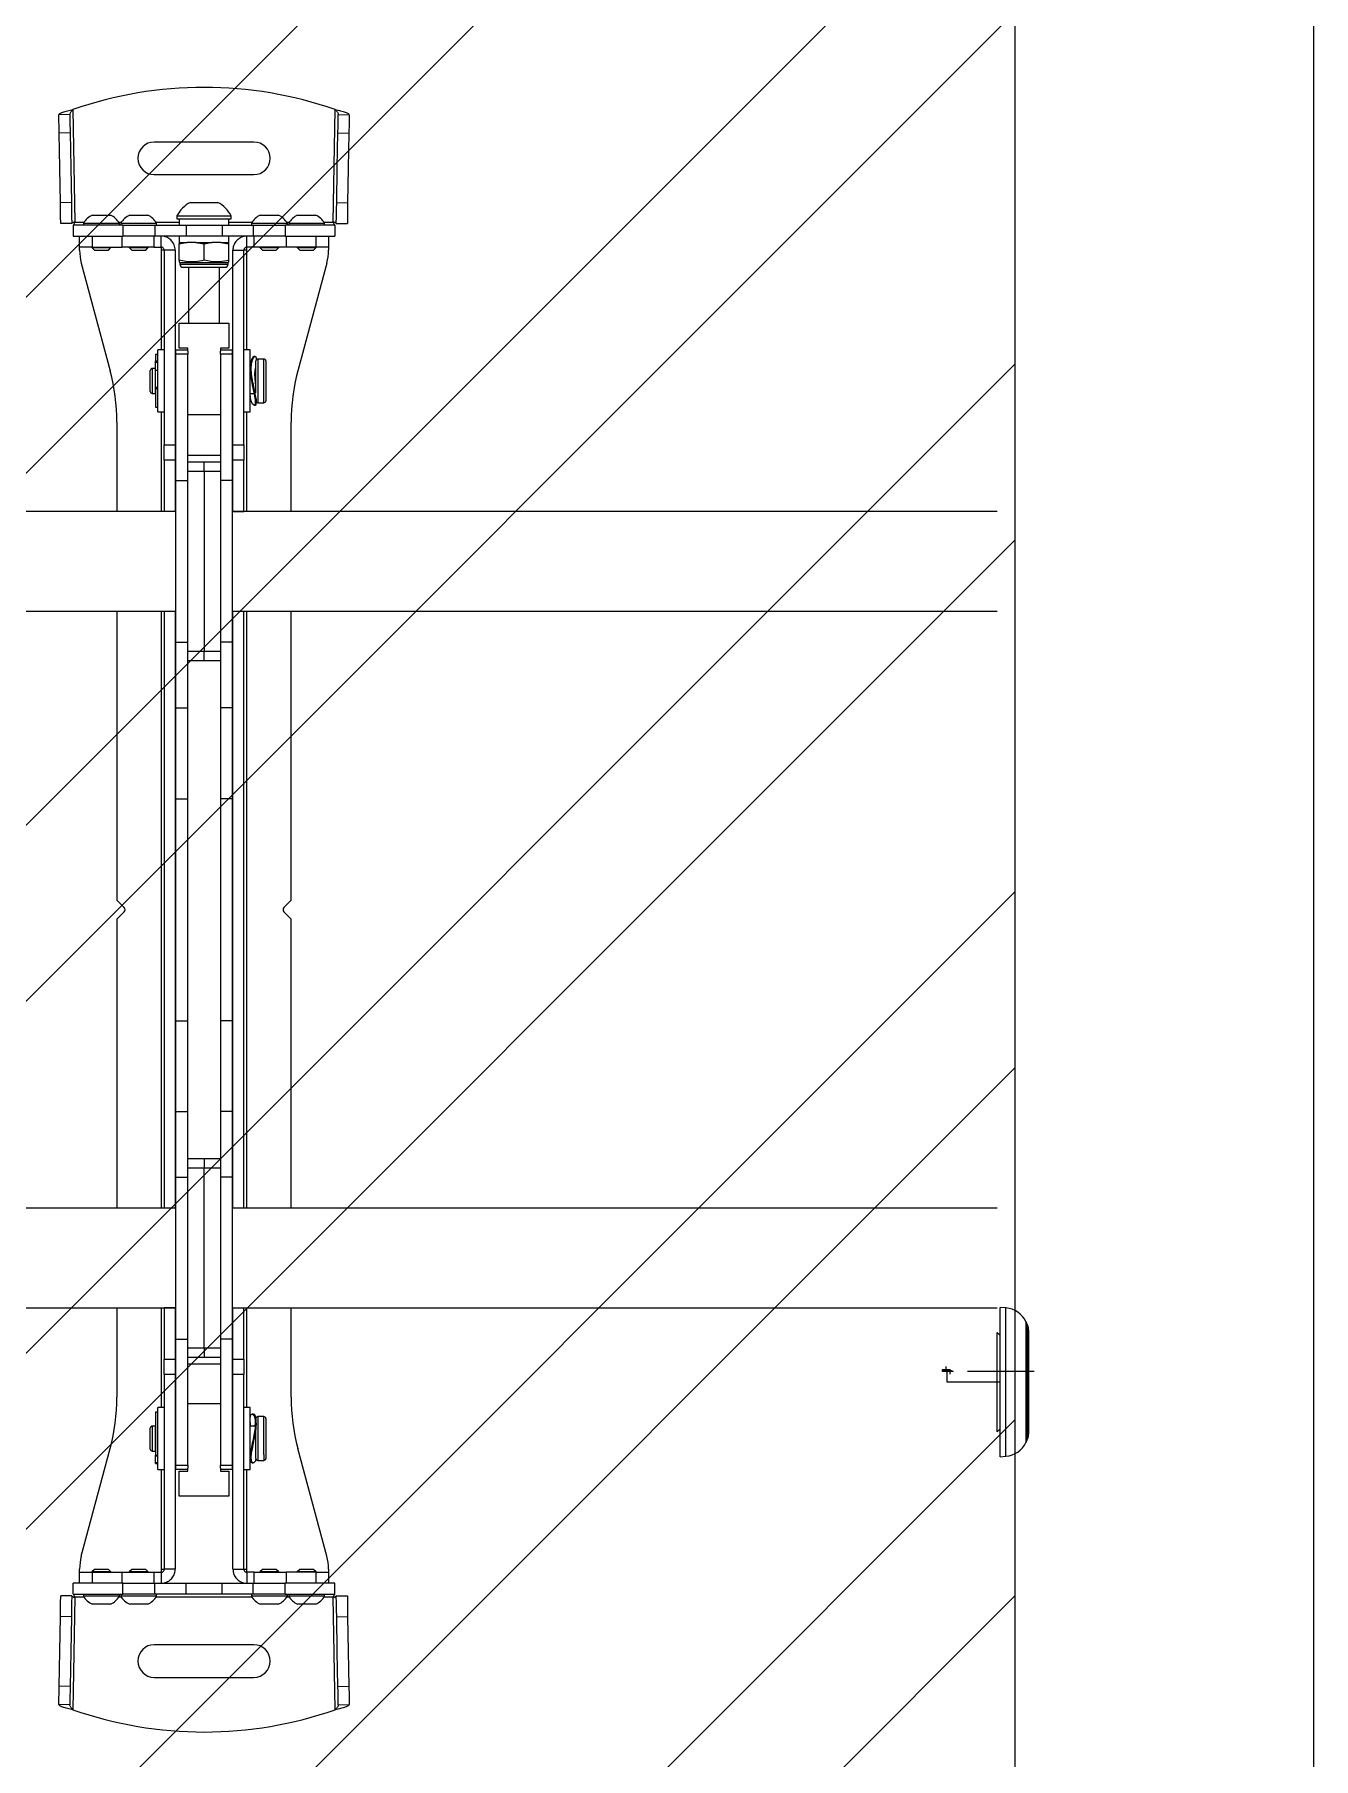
# Model space of a CAD drawing. Header units: inches. Extents: x -284 to 763, y -243 to 242.
# Drawn here: x 719.65 to 732.5, y -183.13 to -165.81 of the extents above; entities that cross this region are included whole.
import ezdxf

# ---------------------------------------------------------------- set-up
doc = ezdxf.new("R2010")
doc.units = ezdxf.units.IN
doc.header["$MEASUREMENT"] = 0
doc.linetypes.add('CENTERX2', pattern=[4, 2.5, -0.5, 0.5, -0.5])
doc.layers.add('NEW AV EQUIP', color=160, linetype='Continuous')
doc.layers.add('TEXT', color=4, linetype='Continuous')

msp = doc.modelspace()

# ---------------------------------------------------------------- hatches: boundary and pattern name
at = {"layer": 'TEXT'}
h = msp.add_hatch(dxfattribs=at)
h.set_pattern_fill('ANSI32', color=256, scale=10)
h.set_pattern_definition([(45, (2e-13, 8.2462), (-2.65165, 2.65165), []), (45, (1.7678, 8.2462), (-2.65165, 2.65165), [])])
h.paths.add_polyline_path([(681.5, -161.816), (681.5, -185.816), (729.5, -185.816), (729.5, -161.816)])

# ---------------------------------------------------------------- linework, layer by layer
at = {"layer": 'NEW AV EQUIP', "linetype": 'Continuous', "lineweight": 15}
for p, q in [((720.032, -166.566), (720.052, -167.695)), ((722.648, -167.695), (722.668, -166.566)), ((720.001, -166.616), (719.891, -166.618)), ((722.699, -166.616), (722.809, -166.618)), ((720.005, -166.799), (719.894, -166.801)), ((721.85, -166.891), (720.85, -166.891)), ((722.695, -166.799), (722.806, -166.801)), ((720.85, -167.219), (721.85, -167.219)), ((720.017, -167.499), (719.907, -167.501)), ((720.228, -167.625), (720.319, -167.625)), ((720.319, -167.625), (720.409, -167.625)), ((720.603, -167.625), (720.694, -167.625)), ((720.694, -167.625), (720.784, -167.625)), ((721.077, -167.633), (721.077, -167.664)), ((721.077, -167.633), (721.35, -167.633)), ((721.213, -167.498), (721.35, -167.498)), ((721.35, -167.498), (721.487, -167.498)), ((721.35, -167.633), (721.623, -167.633)), ((721.623, -167.664), (721.623, -167.633)), ((721.916, -167.625), (722.006, -167.625)), ((722.006, -167.625), (722.097, -167.625)), ((722.291, -167.625), (722.381, -167.625)), ((722.381, -167.625), (722.472, -167.625)), ((722.683, -167.499), (722.793, -167.501)), ((720.021, -167.709), (719.91, -167.711)), ((720.036, -167.726), (720.036, -167.837)), ((720.534, -167.726), (720.036, -167.726)), ((720.052, -167.695), (720.146, -167.695)), ((720.138, -167.706), (720.138, -167.726)), ((720.138, -167.706), (720.319, -167.706)), ((720.319, -167.706), (720.499, -167.706)), ((720.492, -167.695), (720.521, -167.695)), ((720.499, -167.726), (720.499, -167.706)), ((720.513, -167.706), (720.513, -167.726)), ((720.513, -167.706), (720.694, -167.706)), ((720.534, -167.726), (720.534, -167.837)), ((720.534, -167.726), (720.856, -167.726)), ((720.694, -167.706), (720.874, -167.706)), ((720.856, -167.726), (720.856, -167.837)), ((720.856, -167.726), (721.169, -167.726)), ((720.867, -167.695), (721.1, -167.695)), ((720.874, -167.726), (720.874, -167.706)), ((721.077, -167.664), (721.35, -167.664)), ((721.1, -167.664), (721.1, -167.726)), ((721.169, -167.726), (721.169, -167.837)), ((721.169, -167.726), (721.531, -167.726)), ((721.35, -167.664), (721.623, -167.664)), ((721.531, -167.726), (721.531, -167.837)), ((721.531, -167.726), (721.844, -167.726)), ((721.6, -167.726), (721.6, -167.664)), ((721.6, -167.695), (721.833, -167.695)), ((721.826, -167.706), (721.826, -167.726)), ((721.826, -167.706), (722.006, -167.706)), ((721.844, -167.726), (721.844, -167.837)), ((721.844, -167.726), (722.166, -167.726)), ((722.006, -167.706), (722.187, -167.706)), ((722.166, -167.726), (722.166, -167.837)), ((722.664, -167.726), (722.166, -167.726)), ((722.179, -167.695), (722.208, -167.695)), ((722.187, -167.726), (722.187, -167.706)), ((722.201, -167.706), (722.201, -167.726)), ((722.201, -167.706), (722.381, -167.706)), ((722.381, -167.706), (722.562, -167.706)), ((722.554, -167.695), (722.648, -167.695)), ((722.562, -167.726), (722.562, -167.706)), ((722.664, -167.726), (722.664, -167.837)), ((722.679, -167.709), (722.79, -167.711)), ((720.036, -167.837), (720.534, -167.837)), ((720.1, -167.947), (720.1, -167.837)), ((720.225, -167.947), (720.1, -167.947)), ((720.1, -167.978), (720.1, -167.947)), ((720.224, -167.947), (720.224, -167.952)), ((720.224, -167.952), (720.249, -167.976)), ((720.224, -167.952), (720.319, -167.952)), ((720.225, -167.837), (720.225, -167.947)), ((720.225, -167.947), (720.526, -167.947)), ((720.249, -167.976), (720.319, -167.976)), ((720.319, -167.952), (720.414, -167.952)), ((720.319, -167.976), (720.389, -167.976)), ((720.389, -167.976), (720.414, -167.952)), ((720.414, -167.952), (720.414, -167.947)), ((720.526, -167.947), (720.526, -167.837)), ((720.847, -167.947), (720.526, -167.947)), ((720.856, -167.837), (720.534, -167.837)), ((720.599, -167.947), (720.599, -167.952)), ((720.599, -167.952), (720.624, -167.976)), ((720.599, -167.952), (720.694, -167.952)), ((720.624, -167.976), (720.694, -167.976)), ((720.694, -167.952), (720.789, -167.952)), ((720.694, -167.976), (720.764, -167.976)), ((720.764, -167.976), (720.789, -167.952)), ((720.789, -167.952), (720.789, -167.947)), ((720.847, -167.837), (720.847, -167.947)), ((720.847, -167.947), (720.919, -167.947)), ((721.169, -167.837), (720.856, -167.837)), ((720.919, -167.947), (720.919, -167.837)), ((720.919, -167.947), (720.919, -167.978)), ((720.95, -167.978), (720.919, -167.978)), ((720.919, -167.978), (720.919, -168.978)), ((721.06, -167.978), (720.95, -167.978)), ((720.95, -167.978), (720.95, -169.934)), ((721.06, -167.978), (721.06, -169.934)), ((721.1, -167.837), (721.1, -167.899)), ((721.1, -167.899), (721.1, -167.915)), ((721.1, -167.899), (721.181, -167.899)), ((721.1, -168.078), (721.1, -167.915)), ((721.531, -167.837), (721.169, -167.837)), ((721.269, -167.899), (721.181, -167.899)), ((721.269, -167.899), (721.431, -167.899)), ((721.269, -167.899), (721.35, -167.915)), ((721.35, -168.078), (721.35, -167.915)), ((721.519, -167.899), (721.431, -167.899)), ((721.519, -167.899), (721.6, -167.915)), ((721.519, -167.899), (721.6, -167.899)), ((721.844, -167.837), (721.531, -167.837)), ((721.6, -167.899), (721.6, -167.837)), ((721.6, -168.078), (721.6, -167.915)), ((721.64, -167.978), (721.75, -167.978)), ((721.64, -169.934), (721.64, -167.978)), ((721.75, -169.934), (721.75, -167.978)), ((721.781, -167.978), (721.75, -167.978)), ((721.781, -167.947), (721.781, -167.837)), ((721.853, -167.947), (721.781, -167.947)), ((721.781, -167.978), (721.781, -167.947)), ((721.781, -168.978), (721.781, -167.978)), ((722.166, -167.837), (721.844, -167.837)), ((721.853, -167.947), (721.853, -167.837)), ((722.174, -167.947), (721.853, -167.947)), ((721.911, -167.947), (721.911, -167.952)), ((721.911, -167.952), (721.936, -167.976)), ((721.911, -167.952), (722.006, -167.952)), ((721.936, -167.976), (722.006, -167.976)), ((722.006, -167.952), (722.101, -167.952)), ((722.006, -167.976), (722.076, -167.976)), ((722.076, -167.976), (722.101, -167.952)), ((722.101, -167.952), (722.101, -167.947)), ((722.166, -167.837), (722.664, -167.837)), ((722.174, -167.837), (722.174, -167.947)), ((722.475, -167.947), (722.174, -167.947)), ((722.286, -167.947), (722.286, -167.952)), ((722.286, -167.952), (722.311, -167.976)), ((722.286, -167.952), (722.381, -167.952)), ((722.311, -167.976), (722.381, -167.976)), ((722.381, -167.952), (722.476, -167.952)), ((722.381, -167.976), (722.451, -167.976)), ((722.451, -167.976), (722.476, -167.952)), ((722.475, -167.947), (722.475, -167.837)), ((722.6, -167.947), (722.475, -167.947)), ((722.476, -167.952), (722.476, -167.947)), ((722.6, -167.837), (722.6, -167.947)), ((722.6, -167.947), (722.6, -167.978)), ((720.117, -168.108), (720.407, -169.189)), ((721.1, -168.096), (721.108, -168.1)), ((721.108, -168.1), (721.108, -168.118)), ((721.108, -168.1), (721.593, -168.1)), ((721.108, -168.118), (721.593, -168.118)), ((721.139, -168.149), (721.561, -168.149)), ((721.194, -168.149), (721.194, -168.712)), ((721.506, -168.712), (721.506, -168.149)), ((721.593, -168.1), (721.6, -168.096)), ((721.593, -168.118), (721.593, -168.1)), ((722.583, -168.108), (722.293, -169.189)), ((721.1, -168.962), (721.1, -168.712)), ((721.1, -168.712), (721.6, -168.712)), ((721.6, -168.712), (721.6, -168.962)), ((720.887, -169.027), (720.862, -169.027)), ((720.862, -169.027), (720.862, -169.089)), ((720.95, -168.978), (720.887, -168.978)), ((720.887, -169.603), (720.887, -168.978)), ((721.066, -168.978), (721.186, -168.978)), ((721.066, -169.023), (721.066, -168.978)), ((721.186, -169.023), (721.066, -169.023)), ((721.066, -170.291), (721.066, -169.023)), ((721.186, -168.962), (721.1, -168.962)), ((721.186, -168.992), (721.186, -168.962)), ((721.186, -168.992), (721.186, -169.023)), ((721.186, -170.291), (721.186, -169.023)), ((721.6, -168.962), (721.514, -168.962)), ((721.514, -168.962), (721.514, -168.992)), ((721.514, -168.978), (721.634, -168.978)), ((721.514, -169.023), (721.514, -168.992)), ((721.634, -169.023), (721.514, -169.023)), ((721.514, -169.023), (721.514, -170.291)), ((721.634, -168.978), (721.634, -169.023)), ((721.634, -169.023), (721.634, -170.291)), ((721.813, -168.978), (721.75, -168.978)), ((721.813, -169.603), (721.813, -168.978)), ((720.809, -169.396), (720.809, -169.186)), ((720.858, -169.166), (720.829, -169.166)), ((720.829, -169.166), (720.829, -169.416)), ((720.858, -169.166), (720.858, -169.26)), ((720.887, -169.186), (720.858, -169.186)), ((720.862, -169.089), (720.887, -169.089)), ((720.862, -169.106), (720.862, -169.089)), ((720.887, -169.106), (720.862, -169.106)), ((720.862, -169.186), (720.862, -169.106)), ((721.066, -169.166), (721.06, -169.166)), ((721.64, -169.166), (721.634, -169.166)), ((721.863, -169.046), (721.851, -169.046)), ((721.871, -169.242), (721.871, -169.091)), ((721.951, -169.071), (721.891, -169.071)), ((721.891, -169.071), (721.891, -169.237)), ((721.951, -169.237), (721.951, -169.071)), ((721.971, -169.091), (721.971, -169.242)), ((720.858, -169.26), (720.858, -169.416)), ((720.887, -169.357), (720.862, -169.357)), ((720.862, -169.37), (720.862, -169.357)), ((720.887, -169.37), (720.862, -169.37)), ((720.862, -169.37), (720.862, -169.554)), ((721.871, -169.411), (721.871, -169.242)), ((721.891, -169.237), (721.891, -169.511)), ((721.951, -169.511), (721.951, -169.237)), ((721.971, -169.242), (721.971, -169.491)), ((720.829, -169.416), (720.858, -169.416)), ((720.858, -169.396), (720.862, -169.396)), ((720.862, -169.554), (720.887, -169.554)), ((721.06, -169.416), (721.066, -169.416)), ((721.634, -169.416), (721.64, -169.416)), ((721.813, -169.416), (721.853, -169.416)), ((721.852, -169.536), (721.862, -169.536)), ((721.876, -169.502), (721.876, -169.474)), ((721.891, -169.511), (721.951, -169.511)), ((720.475, -169.707), (720.475, -170.603)), ((720.887, -169.603), (720.95, -169.603)), ((720.919, -169.603), (720.919, -170.603)), ((721.514, -169.633), (721.186, -169.633)), ((721.75, -169.603), (721.813, -169.603)), ((721.781, -170.603), (721.781, -169.603)), ((722.225, -170.603), (722.225, -169.707)), ((720.95, -170.087), (720.95, -169.934)), ((720.95, -169.934), (721.06, -169.934)), ((721.06, -169.934), (721.06, -170.087)), ((721.514, -170.041), (721.186, -170.041)), ((721.64, -169.934), (721.75, -169.934)), ((721.64, -170.087), (721.64, -169.934)), ((721.75, -169.934), (721.75, -170.087)), ((721.06, -170.087), (720.95, -170.087)), ((720.95, -170.087), (720.95, -170.603)), ((721.06, -170.087), (721.06, -170.603)), ((721.186, -170.103), (721.35, -170.103)), ((721.35, -170.2), (721.186, -170.2)), ((721.35, -170.103), (721.514, -170.103)), ((721.35, -170.2), (721.35, -170.103)), ((721.35, -170.2), (721.35, -172.006)), ((721.514, -170.2), (721.35, -170.2)), ((721.75, -170.087), (721.64, -170.087)), ((721.64, -170.603), (721.64, -170.087)), ((721.75, -170.603), (721.75, -170.087)), ((721.066, -171.916), (721.066, -170.291)), ((721.066, -170.291), (721.186, -170.291)), ((721.186, -171.916), (721.186, -170.291)), ((721.634, -170.291), (721.514, -170.291)), ((721.514, -170.291), (721.514, -171.916)), ((721.634, -170.291), (721.634, -171.916)), ((721.066, -170.603), (689.634, -170.603)), ((721.06, -170.603), (720.95, -170.603)), ((723.184, -170.603), (721.634, -170.603)), ((721.64, -170.603), (721.75, -170.603)), ((729.319, -170.603), (723.184, -170.603)), ((706.238, -171.603), (721.066, -171.603)), ((720.475, -171.603), (720.475, -174.509)), ((720.919, -171.603), (720.919, -177.603)), ((720.95, -171.603), (720.95, -177.603)), ((721.06, -171.603), (721.06, -177.603)), ((721.634, -171.603), (723.184, -171.603)), ((721.64, -177.603), (721.64, -171.603)), ((721.75, -177.603), (721.75, -171.603)), ((721.781, -177.603), (721.781, -171.603)), ((722.225, -174.509), (722.225, -171.603)), ((723.184, -171.603), (729.319, -171.603)), ((721.066, -171.916), (721.186, -171.916)), ((721.066, -172.575), (721.066, -171.916)), ((721.186, -172.007), (721.186, -171.916)), ((721.634, -171.916), (721.514, -171.916)), ((721.514, -171.916), (721.514, -172.006)), ((721.634, -171.916), (721.634, -172.575)), ((721.186, -172.006), (721.35, -172.006)), ((721.186, -172.019), (721.186, -172.006)), ((721.186, -172.575), (721.186, -172.019)), ((721.35, -172.103), (721.186, -172.103)), ((721.35, -172.006), (721.514, -172.006)), ((721.35, -172.103), (721.35, -172.006)), ((721.514, -172.103), (721.35, -172.103)), ((721.514, -172.006), (721.514, -172.019)), ((721.514, -172.019), (721.514, -172.575)), ((721.066, -172.575), (721.186, -172.575)), ((721.066, -173.488), (721.066, -172.575)), ((721.186, -173.488), (721.186, -172.575)), ((721.634, -172.575), (721.514, -172.575)), ((721.514, -172.575), (721.514, -173.488)), ((721.634, -172.575), (721.634, -173.488)), ((721.066, -173.488), (721.186, -173.488)), ((721.066, -175.718), (721.066, -173.488)), ((721.186, -175.718), (721.186, -173.488)), ((721.634, -173.488), (721.514, -173.488)), ((721.514, -173.488), (721.514, -175.718)), ((721.634, -173.488), (721.634, -175.718)), ((720.547, -174.581), (720.475, -174.509)), ((722.225, -174.509), (722.153, -174.581)), ((720.475, -174.697), (720.547, -174.625)), ((720.475, -174.697), (720.475, -177.603)), ((722.153, -174.625), (722.225, -174.697)), ((722.225, -177.603), (722.225, -174.697)), ((721.066, -175.718), (721.186, -175.718)), ((721.066, -176.631), (721.066, -175.718)), ((721.186, -176.631), (721.186, -175.718)), ((721.634, -175.718), (721.514, -175.718)), ((721.514, -175.718), (721.514, -176.631)), ((721.634, -175.718), (721.634, -176.631)), ((721.066, -176.631), (721.186, -176.631)), ((721.066, -177.291), (721.066, -176.631)), ((721.186, -177.187), (721.186, -176.631)), ((721.634, -176.631), (721.514, -176.631)), ((721.514, -176.631), (721.514, -177.187)), ((721.634, -176.631), (721.634, -177.291)), ((721.186, -177.103), (721.35, -177.103)), ((721.35, -177.103), (721.35, -177.2)), ((721.35, -177.103), (721.514, -177.103)), ((721.066, -178.916), (721.066, -177.291)), ((721.066, -177.291), (721.186, -177.291)), ((721.186, -177.2), (721.186, -177.187)), ((721.35, -177.2), (721.186, -177.2)), ((721.186, -177.291), (721.186, -177.2)), ((721.186, -178.916), (721.186, -177.291)), ((721.35, -179.006), (721.35, -177.2)), ((721.514, -177.2), (721.35, -177.2)), ((721.514, -177.187), (721.514, -177.2)), ((721.514, -177.2), (721.514, -177.291)), ((721.634, -177.291), (721.514, -177.291)), ((721.514, -177.291), (721.514, -178.916)), ((721.634, -177.291), (721.634, -178.916)), ((721.066, -177.603), (689.634, -177.603)), ((723.184, -177.603), (721.634, -177.603)), ((729.319, -177.603), (723.184, -177.603)), ((689.634, -178.603), (721.066, -178.603)), ((720.475, -178.603), (720.475, -179.499)), ((720.919, -178.603), (720.919, -179.603)), ((721.06, -178.603), (720.95, -178.603)), ((720.95, -178.603), (720.95, -179.119)), ((721.06, -178.603), (721.06, -179.119)), ((721.634, -178.603), (723.184, -178.603)), ((721.64, -178.603), (721.75, -178.603)), ((721.64, -179.119), (721.64, -178.603)), ((721.75, -179.119), (721.75, -178.603)), ((721.781, -179.603), (721.781, -178.603)), ((722.225, -179.499), (722.225, -178.603)), ((723.184, -178.603), (729.319, -178.603)), ((729.406, -178.604), (729.35, -178.599)), ((729.35, -180.099), (729.35, -178.599)), ((729.406, -180.094), (729.406, -178.604)), ((729.35, -178.881), (729.319, -178.849)), ((729.319, -179.849), (729.319, -178.849)), ((729.35, -178.904), (729.35, -178.903)), ((729.609, -179.956), (729.609, -178.743)), ((729.624, -179.922), (729.624, -178.776)), ((729.636, -179.87), (729.636, -178.828)), ((721.066, -178.916), (721.186, -178.916)), ((721.066, -180.183), (721.066, -178.916)), ((721.186, -180.183), (721.186, -178.916)), ((721.186, -179.006), (721.35, -179.006)), ((721.35, -179.006), (721.35, -179.103)), ((721.35, -179.006), (721.514, -179.006)), ((721.634, -178.916), (721.514, -178.916)), ((721.514, -178.916), (721.514, -180.183)), ((721.634, -178.916), (721.634, -180.183)), ((720.95, -179.119), (721.06, -179.119)), ((720.95, -179.272), (720.95, -179.119)), ((721.06, -179.119), (721.06, -179.272)), ((721.35, -179.103), (721.186, -179.103)), ((721.186, -179.166), (721.514, -179.166)), ((721.514, -179.103), (721.35, -179.103)), ((721.64, -179.119), (721.75, -179.119)), ((721.64, -179.272), (721.64, -179.119)), ((721.75, -179.119), (721.75, -179.272)), ((721.06, -179.272), (720.95, -179.272)), ((720.95, -179.272), (720.95, -181.228)), ((721.06, -179.272), (721.06, -181.228)), ((721.75, -179.272), (721.64, -179.272)), ((721.64, -181.228), (721.64, -179.272)), ((721.75, -181.228), (721.75, -179.272)), ((721.186, -179.565), (721.514, -179.565)), ((729.35, -179.464), (729.35, -179.465)), ((729.35, -179.495), (729.35, -179.495)), ((720.887, -179.652), (720.862, -179.652)), ((720.862, -179.652), (720.862, -180.084)), ((720.95, -179.603), (720.887, -179.603)), ((720.887, -180.228), (720.887, -179.603)), ((721.813, -179.603), (721.75, -179.603)), ((721.813, -180.228), (721.813, -179.603)), ((721.846, -179.671), (721.834, -179.671)), ((721.871, -179.74), (721.871, -179.716)), ((721.876, -179.782), (721.876, -179.762)), ((721.951, -179.696), (721.891, -179.696)), ((721.891, -179.696), (721.891, -180.076)), ((721.951, -180.076), (721.951, -179.696)), ((721.971, -179.716), (721.971, -180.061)), ((720.809, -180.021), (720.809, -179.811)), ((720.858, -179.791), (720.829, -179.791)), ((720.829, -179.791), (720.829, -180.041)), ((720.858, -179.791), (720.858, -180.007)), ((720.862, -179.811), (720.858, -179.811)), ((721.066, -179.791), (721.06, -179.791)), ((721.64, -179.791), (721.634, -179.791)), ((721.861, -179.791), (721.813, -179.791)), ((721.871, -180.061), (721.871, -179.82)), ((729.319, -179.849), (729.35, -179.818)), ((720.117, -181.099), (720.407, -180.017)), ((720.829, -180.041), (720.858, -180.041)), ((720.858, -180.007), (720.858, -180.041)), ((720.858, -180.021), (720.862, -180.021)), ((720.862, -180.084), (720.887, -180.084)), ((720.862, -180.088), (720.862, -180.084)), ((720.862, -180.088), (720.887, -180.088)), ((720.862, -180.157), (720.862, -180.088)), ((721.06, -180.041), (721.066, -180.041)), ((721.634, -180.041), (721.64, -180.041)), ((721.868, -180.041), (721.871, -180.041)), ((721.871, -180.116), (721.871, -180.061)), ((721.891, -180.076), (721.891, -180.136)), ((721.951, -180.076), (721.951, -180.136)), ((721.971, -180.061), (721.971, -180.116)), ((722.583, -181.099), (722.293, -180.017)), ((729.35, -180.099), (729.406, -180.094)), ((720.862, -180.157), (720.887, -180.157)), ((720.862, -180.168), (720.862, -180.157)), ((720.862, -180.168), (720.887, -180.168)), ((720.887, -180.228), (720.95, -180.228)), ((720.919, -180.228), (720.919, -181.228)), ((721.066, -180.183), (721.186, -180.183)), ((721.066, -180.228), (721.066, -180.183)), ((721.186, -180.228), (721.066, -180.228)), ((721.1, -180.494), (721.1, -180.244)), ((721.1, -180.244), (721.186, -180.244)), ((721.186, -180.183), (721.186, -180.214)), ((721.186, -180.244), (721.186, -180.214)), ((721.514, -180.183), (721.634, -180.183)), ((721.514, -180.214), (721.514, -180.183)), ((721.514, -180.214), (721.514, -180.244)), ((721.634, -180.228), (721.514, -180.228)), ((721.514, -180.244), (721.6, -180.244)), ((721.6, -180.244), (721.6, -180.494)), ((721.634, -180.183), (721.634, -180.228)), ((721.75, -180.228), (721.813, -180.228)), ((721.781, -181.228), (721.781, -180.228)), ((721.834, -180.161), (721.845, -180.161)), ((721.891, -180.136), (721.951, -180.136)), ((721.6, -180.494), (721.1, -180.494)), ((720.1, -181.259), (720.1, -181.228)), ((720.1, -181.37), (720.1, -181.259)), ((720.1, -181.259), (720.225, -181.259)), ((720.249, -181.23), (720.224, -181.255)), ((720.224, -181.255), (720.224, -181.259)), ((720.319, -181.255), (720.224, -181.255)), ((720.225, -181.259), (720.225, -181.37)), ((720.225, -181.259), (720.526, -181.259)), ((720.319, -181.23), (720.249, -181.23)), ((720.389, -181.23), (720.319, -181.23)), ((720.414, -181.255), (720.319, -181.255)), ((720.414, -181.255), (720.389, -181.23)), ((720.414, -181.259), (720.414, -181.255)), ((720.526, -181.37), (720.526, -181.259)), ((720.526, -181.259), (720.847, -181.259)), ((720.624, -181.23), (720.599, -181.255)), ((720.599, -181.255), (720.599, -181.259)), ((720.694, -181.255), (720.599, -181.255)), ((720.694, -181.23), (720.624, -181.23)), ((720.764, -181.23), (720.694, -181.23)), ((720.789, -181.255), (720.694, -181.255)), ((720.789, -181.255), (720.764, -181.23)), ((720.789, -181.259), (720.789, -181.255)), ((720.847, -181.259), (720.847, -181.37)), ((720.847, -181.259), (720.919, -181.259)), ((720.919, -181.228), (720.95, -181.228)), ((720.919, -181.228), (720.919, -181.259)), ((720.919, -181.259), (720.919, -181.37)), ((721.06, -181.228), (720.95, -181.228)), ((721.64, -181.228), (721.75, -181.228)), ((721.75, -181.228), (721.781, -181.228)), ((721.781, -181.259), (721.781, -181.228)), ((721.781, -181.259), (721.781, -181.37)), ((721.853, -181.259), (721.781, -181.259)), ((721.853, -181.37), (721.853, -181.259)), ((721.853, -181.259), (722.174, -181.259)), ((721.936, -181.23), (721.911, -181.255)), ((721.911, -181.255), (721.911, -181.259)), ((722.006, -181.255), (721.911, -181.255)), ((722.006, -181.23), (721.936, -181.23)), ((722.076, -181.23), (722.006, -181.23)), ((722.101, -181.255), (722.006, -181.255)), ((722.101, -181.255), (722.076, -181.23)), ((722.101, -181.259), (722.101, -181.255)), ((722.174, -181.259), (722.174, -181.37)), ((722.475, -181.259), (722.174, -181.259)), ((722.311, -181.23), (722.286, -181.255)), ((722.286, -181.255), (722.286, -181.259)), ((722.381, -181.255), (722.286, -181.255)), ((722.381, -181.23), (722.311, -181.23)), ((722.451, -181.23), (722.381, -181.23)), ((722.476, -181.255), (722.381, -181.255)), ((722.476, -181.255), (722.451, -181.23)), ((722.475, -181.37), (722.475, -181.259)), ((722.475, -181.259), (722.6, -181.259)), ((722.476, -181.259), (722.476, -181.255)), ((722.6, -181.228), (722.6, -181.259)), ((722.6, -181.259), (722.6, -181.37)), ((720.021, -181.497), (719.91, -181.495)), ((720.036, -181.48), (720.036, -181.37)), ((720.534, -181.37), (720.036, -181.37)), ((720.036, -181.48), (720.534, -181.48)), ((720.138, -181.48), (720.138, -181.5)), ((720.319, -181.5), (720.138, -181.5)), ((720.499, -181.5), (720.319, -181.5)), ((720.499, -181.5), (720.499, -181.48)), ((720.513, -181.48), (720.513, -181.5)), ((720.694, -181.5), (720.513, -181.5)), ((720.534, -181.48), (720.534, -181.37)), ((720.534, -181.37), (720.856, -181.37)), ((720.856, -181.48), (720.534, -181.48)), ((720.874, -181.5), (720.694, -181.5)), ((720.856, -181.48), (720.856, -181.37)), ((720.856, -181.37), (721.169, -181.37)), ((721.169, -181.48), (720.856, -181.48)), ((720.874, -181.5), (720.874, -181.48)), ((721.169, -181.48), (721.169, -181.37)), ((721.169, -181.37), (721.531, -181.37)), ((721.531, -181.48), (721.169, -181.48)), ((721.531, -181.48), (721.531, -181.37)), ((721.531, -181.37), (721.844, -181.37)), ((721.844, -181.48), (721.531, -181.48)), ((721.826, -181.48), (721.826, -181.5)), ((722.006, -181.5), (721.826, -181.5)), ((721.844, -181.48), (721.844, -181.37)), ((721.844, -181.37), (722.166, -181.37)), ((722.166, -181.48), (721.844, -181.48)), ((722.187, -181.5), (722.006, -181.5)), ((722.166, -181.48), (722.166, -181.37)), ((722.664, -181.37), (722.166, -181.37)), ((722.166, -181.48), (722.664, -181.48)), ((722.187, -181.5), (722.187, -181.48)), ((722.201, -181.48), (722.201, -181.5)), ((722.381, -181.5), (722.201, -181.5)), ((722.562, -181.5), (722.381, -181.5)), ((722.562, -181.5), (722.562, -181.48)), ((722.664, -181.48), (722.664, -181.37)), ((722.679, -181.497), (722.79, -181.495)), ((720.052, -181.511), (720.032, -182.64)), ((720.146, -181.511), (720.052, -181.511)), ((720.319, -181.581), (720.228, -181.581)), ((720.409, -181.581), (720.319, -181.581)), ((720.521, -181.511), (720.492, -181.511)), ((720.694, -181.581), (720.603, -181.581)), ((720.784, -181.581), (720.694, -181.581)), ((721.833, -181.511), (720.867, -181.511)), ((722.006, -181.581), (721.916, -181.581)), ((722.097, -181.581), (722.006, -181.581)), ((722.208, -181.511), (722.179, -181.511)), ((722.381, -181.581), (722.291, -181.581)), ((722.472, -181.581), (722.381, -181.581)), ((722.648, -181.511), (722.554, -181.511)), ((722.668, -182.64), (722.648, -181.511)), ((720.017, -181.707), (719.907, -181.705)), ((722.683, -181.707), (722.793, -181.705)), ((721.85, -181.987), (720.85, -181.987)), ((720.85, -182.315), (721.85, -182.315)), ((720.005, -182.407), (719.894, -182.405)), ((722.695, -182.407), (722.806, -182.405)), ((720.001, -182.59), (719.891, -182.588)), ((722.699, -182.59), (722.809, -182.588))]:
    msp.add_line(p, q, dxfattribs=at)
at = {"layer": 'NEW AV EQUIP', "linetype": 'Continuous'}
for p, q in [((728.767, -179.225), (728.806, -179.243)), ((728.846, -179.225), (728.767, -179.225)), ((728.771, -179.225), (728.806, -179.242)), ((728.842, -179.225), (728.771, -179.225)), ((728.842, -179.225), (728.806, -179.242)), ((728.846, -179.225), (728.806, -179.243))]:
    msp.add_line(p, q, dxfattribs=at)
at = {"layer": 'NEW AV EQUIP', "linetype": 'CENTERX2'}
for p, q in [((728.771, -179.242), (728.771, -179.225)), ((728.878, -179.242), (728.771, -179.242)), ((728.806, -179.242), (728.806, -179.193)), ((728.818, -179.349), (728.818, -179.238)), ((728.842, -179.225), (728.842, -179.27)), ((728.842, -179.225), (728.878, -179.242)), ((729.021, -179.238), (729.69, -179.238)), ((729.35, -179.349), (728.818, -179.349))]:
    msp.add_line(p, q, dxfattribs=at)
at = {"layer": 'NEW AV EQUIP'}
msp.add_lwpolyline([(732.497, -188.933), (678.76, -188.933), (678.76, -158.699), (732.497, -158.699)], close=True, dxfattribs=at)
at = {"layer": 'NEW AV EQUIP', "linetype": 'Continuous', "lineweight": 15, "flags": 128}
for points in [[(719.907, -167.501), (719.901, -167.15), (719.894, -166.801)], [(720.005, -166.799), (720.011, -167.148), (720.017, -167.499)], [(722.683, -167.499), (722.689, -167.148), (722.695, -166.799)], [(722.806, -166.801), (722.799, -167.15), (722.793, -167.501)], [(719.91, -167.711), (719.909, -167.64), (719.908, -167.57), (719.907, -167.501)], [(720.017, -167.499), (720.018, -167.568), (720.019, -167.638), (720.021, -167.709)], [(722.679, -167.709), (722.681, -167.638), (722.682, -167.568), (722.683, -167.499)], [(722.793, -167.501), (722.792, -167.57), (722.791, -167.64), (722.79, -167.711)], [(721.851, -169.049), (721.843, -169.049), (721.827, -169.076), (721.815, -169.13), (721.814, -169.198), (721.823, -169.271), (721.838, -169.348), (721.855, -169.424), (721.864, -169.486), (721.863, -169.523), (721.852, -169.536), (721.837, -169.524), (721.821, -169.486), (721.813, -169.425), (721.813, -169.415), (721.813, -169.415)], [(719.907, -181.705), (719.908, -181.636), (719.909, -181.566), (719.91, -181.495)], [(720.021, -181.497), (720.019, -181.568), (720.018, -181.638), (720.017, -181.707)], [(722.683, -181.707), (722.682, -181.638), (722.681, -181.568), (722.679, -181.497)], [(722.79, -181.495), (722.791, -181.566), (722.792, -181.636), (722.793, -181.705)], [(719.894, -182.405), (719.901, -182.056), (719.907, -181.705)], [(720.017, -181.707), (720.011, -182.058), (720.005, -182.407)], [(722.695, -182.407), (722.689, -182.058), (722.683, -181.707)], [(722.793, -181.705), (722.799, -182.056), (722.806, -182.405)]]:
    msp.add_lwpolyline(points, dxfattribs=at)
at = {"layer": 'NEW AV EQUIP', "linetype": 'Continuous', "lineweight": 15}
for centre, radius, start, end in [((721.35, -170.342), 4, 70.7589, 109.2411), ((720.85, -167.055), 0.164, 90, 270), ((721.85, -167.055), 0.164, 270, 90), ((720.319, -167.817), 0.212, 115.2526, 148.5637), ((720.319, -167.817), 0.212, 31.4363, 64.7474), ((720.694, -167.817), 0.212, 115.2526, 148.5637), ((720.694, -167.817), 0.212, 31.4363, 64.7474), ((721.35, -167.773), 0.307, 116.4163, 152.8457), ((721.35, -167.773), 0.307, 27.1543, 63.5837), ((722.006, -167.817), 0.212, 115.2526, 148.5637), ((722.006, -167.817), 0.212, 31.4363, 64.7474), ((722.381, -167.817), 0.212, 115.2526, 148.5637), ((722.381, -167.817), 0.212, 31.4363, 64.7474), ((720.6, -167.978), 0.5, 180, 195), ((722.1, -167.978), 0.5, 345, 0), ((721.139, -168.118), 0.0312, 180, 270), ((721.561, -168.118), 0.0313, 270, 0), ((718.475, -169.707), 2, 0, 15), ((720.829, -169.186), 0.02, 90, 180), ((721.891, -169.091), 0.02, 90, 180), ((721.951, -169.091), 0.02, 0, 90), ((724.225, -169.707), 2, 165, 180), ((720.829, -169.396), 0.02, 180, 270), ((721.891, -169.491), 0.02, 218.8422, 270), ((721.951, -169.491), 0.02, 270, 0), ((720.525, -174.603), 0.0313, 315, 45), ((722.175, -174.603), 0.0313, 135, 225), ((729.384, -178.853), 0.25, 26.1632, 85), ((728.375, -179.349), 1.375, 24.6334, 26.1632), ((729.511, -178.828), 0.125, 0, 24.6334), ((718.475, -179.499), 2, 345, 0), ((724.225, -179.499), 2, 180, 195), ((721.891, -179.716), 0.02, 90, 180), ((721.951, -179.716), 0.02, 0, 90), ((720.829, -179.811), 0.02, 90, 180), ((728.375, -179.349), 1.375, 333.8368, 335.3666), ((729.511, -179.87), 0.125, 335.3666, 0), ((720.829, -180.021), 0.02, 180, 270), ((721.891, -180.116), 0.02, 180, 270), ((721.951, -180.116), 0.02, 270, 0), ((729.384, -179.845), 0.25, 275, 333.8368), ((720.6, -181.228), 0.5, 165, 180), ((722.1, -181.228), 0.5, 0, 15), ((720.319, -181.389), 0.212, 211.4363, 244.7474), ((720.319, -181.389), 0.212, 295.2526, 328.5637), ((720.694, -181.389), 0.212, 211.4363, 244.7474), ((720.694, -181.389), 0.212, 295.2526, 328.5637), ((722.006, -181.389), 0.212, 211.4363, 244.7474), ((722.006, -181.389), 0.212, 295.2526, 328.5637), ((722.381, -181.389), 0.212, 211.4363, 244.7474), ((722.381, -181.389), 0.212, 295.2526, 328.5637), ((720.85, -182.151), 0.164, 90, 270), ((721.85, -182.151), 0.164, 270, 90), ((721.35, -178.864), 4, 250.7589, 289.2411)]:
    msp.add_arc(centre, radius, start, end, dxfattribs=at)
for points, knots in [([(719.891, -166.618), (719.893, -166.614), (719.897, -166.605), (719.93, -166.592), (719.976, -166.579), (720.013, -166.57), (720.032, -166.566)], [0, 0, 0, 0, 0.2500007, 0.5000004, 0.750002, 1, 1, 1, 1]), ([(720.001, -166.616), (720.002, -166.612), (720.003, -166.604), (720.01, -166.591), (720.02, -166.578), (720.028, -166.57), (720.032, -166.566)], [0, 0, 0, 0, 0.2500036, 0.5000033, 0.750003, 1, 1, 1, 1]), ([(722.668, -166.566), (722.687, -166.57), (722.724, -166.579), (722.77, -166.592), (722.803, -166.605), (722.807, -166.614), (722.809, -166.618)], [0, 0, 0, 0, 0.250001, 0.499998, 0.749999, 1, 1, 1, 1]), ([(722.668, -166.566), (722.672, -166.57), (722.68, -166.578), (722.69, -166.591), (722.697, -166.604), (722.698, -166.612), (722.699, -166.616)], [0, 0, 0, 0, 0.249997, 0.4999967, 0.7499964, 1, 1, 1, 1]), ([(719.894, -166.801), (719.894, -166.776), (719.893, -166.726), (719.892, -166.668), (719.891, -166.626), (719.891, -166.621), (719.891, -166.618)], [0, 0, 0, 0, 0.249829, 0.49927, 0.74894, 1, 1, 1, 1]), ([(720.001, -166.616), (720.002, -166.619), (720.002, -166.626), (720.002, -166.674), (720.003, -166.733), (720.004, -166.777), (720.005, -166.799)], [0, 0, 0, 0, 0.280659, 0.56016, 0.780121, 1, 1, 1, 1]), ([(722.695, -166.799), (722.696, -166.771), (722.697, -166.716), (722.698, -166.658), (722.698, -166.622), (722.699, -166.618), (722.699, -166.616)], [0, 0, 0, 0, 0.2799629, 0.559895, 0.7801517, 1, 1, 1, 1]), ([(722.809, -166.618), (722.809, -166.621), (722.809, -166.626), (722.808, -166.667), (722.807, -166.726), (722.806, -166.776), (722.806, -166.801)], [0, 0, 0, 0, 0.24975, 0.499813, 0.749908, 1, 1, 1, 1]), ([(720.052, -167.695), (720.047, -167.696), (720.039, -167.699), (720.029, -167.702), (720.022, -167.706), (720.021, -167.708), (720.021, -167.709)], [0, 0, 0, 0, 0.250002, 0.500011, 0.749999, 1, 1, 1, 1]), ([(720.036, -167.726), (720.038, -167.726), (720.04, -167.725), (720.044, -167.718), (720.048, -167.707), (720.05, -167.699), (720.052, -167.695)], [0, 0, 0, 0, 0.250003, 0.5, 0.749999, 1, 1, 1, 1]), ([(722.648, -167.695), (722.65, -167.699), (722.652, -167.707), (722.656, -167.718), (722.66, -167.725), (722.662, -167.726), (722.664, -167.726)], [0, 0, 0, 0, 0.249999, 0.500003, 0.749999, 1, 1, 1, 1]), ([(722.679, -167.709), (722.679, -167.708), (722.678, -167.706), (722.671, -167.702), (722.661, -167.699), (722.653, -167.696), (722.648, -167.695)], [0, 0, 0, 0, 0.250005, 0.499991, 0.749999, 1, 1, 1, 1]), ([(721.06, -167.978), (721.058, -167.959), (721.054, -167.924), (721.025, -167.881), (720.987, -167.851), (720.949, -167.838), (720.926, -167.837), (720.919, -167.837)], [0, 0, 0, 0, 0.254629, 0.470933, 0.687231, 0.903527, 1, 1, 1, 1]), ([(720.95, -167.978), (720.949, -167.973), (720.948, -167.965), (720.94, -167.954), (720.93, -167.948), (720.922, -167.947), (720.919, -167.947)], [0, 0, 0, 0, 0.2879183, 0.5318216, 0.7756483, 1, 1, 1, 1]), ([(721.1, -167.915), (721.122, -167.909), (721.149, -167.903), (721.176, -167.9), (721.181, -167.899)], [0, 0, 0, 0, 0.832062, 1, 1, 1, 1]), ([(721.35, -167.915), (721.372, -167.909), (721.399, -167.903), (721.426, -167.9), (721.431, -167.899)], [0, 0, 0, 0, 0.832063, 1, 1, 1, 1]), ([(721.6, -167.915), (721.6, -167.908), (721.6, -167.902), (721.6, -167.899), (721.6, -167.899)], [0, 0, 0, 0, 0.989982, 1, 1, 1, 1]), ([(721.781, -167.837), (721.763, -167.839), (721.728, -167.843), (721.684, -167.872), (721.654, -167.91), (721.641, -167.948), (721.64, -167.971), (721.64, -167.978)], [0, 0, 0, 0, 0.254629, 0.470929, 0.687229, 0.903528, 1, 1, 1, 1]), ([(721.781, -167.947), (721.777, -167.947), (721.768, -167.949), (721.758, -167.957), (721.751, -167.967), (721.751, -167.974), (721.75, -167.978)], [0, 0, 0, 0, 0.287911, 0.531824, 0.775636, 1, 1, 1, 1]), ([(721.1, -168.078), (721.1, -168.083), (721.1, -168.093), (721.1, -168.095), (721.1, -168.096)], [0, 0, 0, 0, 0.400235, 1, 1, 1, 1]), ([(721.35, -168.078), (721.32, -168.085), (721.26, -168.099), (721.175, -168.096), (721.122, -168.084), (721.1, -168.078)], [0, 0, 0, 0, 0.3599169, 0.730735, 1, 1, 1, 1]), ([(721.6, -168.078), (721.57, -168.085), (721.51, -168.099), (721.425, -168.096), (721.372, -168.084), (721.35, -168.078)], [0, 0, 0, 0, 0.3599193, 0.7307323, 1, 1, 1, 1]), ([(721.6, -168.095), (721.6, -168.095), (721.6, -168.093), (721.6, -168.083), (721.6, -168.078)], [0, 0, 0, 0, 0.599754, 1, 1, 1, 1]), ([(721.876, -169.502), (721.875, -169.486), (721.873, -169.455), (721.858, -169.385), (721.841, -169.306), (721.826, -169.223), (721.823, -169.148), (721.831, -169.091), (721.847, -169.054), (721.864, -169.042), (721.875, -169.051), (721.875, -169.074), (721.874, -169.082)], [0, 0, 0, 0, 0.101812, 0.203459, 0.309458, 0.420069, 0.525613, 0.623913, 0.724277, 0.832344, 0.942439, 1, 1, 1, 1]), ([(721.871, -169.346), (721.871, -169.344), (721.869, -169.329), (721.865, -169.295), (721.862, -169.251), (721.861, -169.21), (721.863, -169.18), (721.868, -169.162), (721.87, -169.161), (721.871, -169.16)], [0, 0, 0, 0, 0.032012, 0.2056283, 0.3810706, 0.5538304, 0.723561, 0.8946408, 1, 1, 1, 1]), ([(721.862, -169.532), (721.865, -169.533), (721.872, -169.536), (721.876, -169.519), (721.876, -169.503), (721.876, -169.502)], [0, 0, 0, 0, 0.28392, 0.921823, 1, 1, 1, 1]), ([(721.813, -179.725), (721.814, -179.71), (721.816, -179.681), (721.832, -179.667), (721.849, -179.676), (721.863, -179.714), (721.866, -179.773), (721.859, -179.845), (721.843, -179.924), (721.826, -180.004), (721.813, -180.077), (721.812, -180.129), (721.821, -180.157), (721.83, -180.158), (721.834, -180.158)], [0, 0, 0, 0, 0.083218, 0.16626, 0.253746, 0.344742, 0.43117, 0.512631, 0.595371, 0.6837, 0.774589, 0.859758, 0.939916, 1, 1, 1, 1]), ([(721.82, -179.791), (721.817, -179.77), (721.813, -179.746), (721.813, -179.727), (721.813, -179.725)], [0, 0, 0, 0, 0.872059, 1, 1, 1, 1]), ([(721.871, -180.117), (721.871, -180.119), (721.869, -180.138), (721.858, -180.156), (721.841, -180.165), (721.826, -180.144), (721.823, -180.097), (721.831, -180.034), (721.847, -179.96), (721.864, -179.878), (721.876, -179.798), (721.876, -179.733), (721.867, -179.69), (721.854, -179.67), (721.848, -179.673), (721.846, -179.674)], [0, 0, 0, 0, 0.008317, 0.093593, 0.18252, 0.275316, 0.363861, 0.44633, 0.53053, 0.621191, 0.713555, 0.800453, 0.883515, 0.969155, 1, 1, 1, 1]), ([(721.852, -179.791), (721.853, -179.786), (721.854, -179.781), (721.856, -179.783), (721.856, -179.783)], [0, 0, 0, 0, 0.9516096, 1, 1, 1, 1]), ([(720.919, -181.37), (720.937, -181.367), (720.972, -181.363), (721.016, -181.334), (721.046, -181.296), (721.059, -181.258), (721.06, -181.235), (721.06, -181.228)], [0, 0, 0, 0, 0.254628, 0.470931, 0.687231, 0.903528, 1, 1, 1, 1]), ([(720.919, -181.259), (720.923, -181.259), (720.932, -181.258), (720.942, -181.25), (720.949, -181.239), (720.949, -181.232), (720.95, -181.228)], [0, 0, 0, 0, 0.287912, 0.531819, 0.775628, 1, 1, 1, 1]), ([(721.64, -181.228), (721.642, -181.247), (721.646, -181.282), (721.675, -181.325), (721.713, -181.355), (721.751, -181.368), (721.774, -181.369), (721.781, -181.37)], [0, 0, 0, 0, 0.25463, 0.470934, 0.68723, 0.903527, 1, 1, 1, 1]), ([(721.75, -181.228), (721.751, -181.233), (721.752, -181.242), (721.76, -181.252), (721.77, -181.258), (721.778, -181.259), (721.781, -181.259)], [0, 0, 0, 0, 0.287929, 0.531833, 0.77565, 1, 1, 1, 1]), ([(720.021, -181.497), (720.021, -181.498), (720.022, -181.501), (720.029, -181.504), (720.039, -181.508), (720.047, -181.51), (720.052, -181.511)], [0, 0, 0, 0, 0.250003, 0.49999, 0.749999, 1, 1, 1, 1]), ([(720.052, -181.511), (720.05, -181.507), (720.048, -181.499), (720.044, -181.488), (720.04, -181.481), (720.038, -181.48), (720.036, -181.48)], [0, 0, 0, 0, 0.250013, 0.499999, 0.75, 1, 1, 1, 1]), ([(722.664, -181.48), (722.662, -181.48), (722.66, -181.481), (722.656, -181.488), (722.652, -181.499), (722.65, -181.507), (722.648, -181.511)], [0, 0, 0, 0, 0.249998, 0.499998, 0.749989, 1, 1, 1, 1]), ([(722.648, -181.511), (722.653, -181.51), (722.661, -181.508), (722.671, -181.504), (722.678, -181.501), (722.679, -181.498), (722.679, -181.497)], [0, 0, 0, 0, 0.25, 0.500008, 0.749994, 1, 1, 1, 1]), ([(719.891, -182.588), (719.891, -182.586), (719.891, -182.58), (719.892, -182.539), (719.893, -182.48), (719.894, -182.43), (719.894, -182.405)], [0, 0, 0, 0, 0.24975, 0.499813, 0.749907, 1, 1, 1, 1]), ([(720.005, -182.407), (720.004, -182.435), (720.003, -182.491), (720.002, -182.549), (720.002, -182.584), (720.001, -182.588), (720.001, -182.59)], [0, 0, 0, 0, 0.279962, 0.559895, 0.780152, 1, 1, 1, 1]), ([(722.699, -182.59), (722.698, -182.587), (722.698, -182.58), (722.698, -182.532), (722.697, -182.473), (722.696, -182.429), (722.695, -182.407)], [0, 0, 0, 0, 0.280659, 0.56016, 0.780119, 1, 1, 1, 1]), ([(722.806, -182.405), (722.806, -182.43), (722.807, -182.48), (722.808, -182.539), (722.809, -182.58), (722.809, -182.586), (722.809, -182.588)], [0, 0, 0, 0, 0.249831, 0.499272, 0.74894, 1, 1, 1, 1]), ([(720.032, -182.64), (720.013, -182.636), (719.976, -182.627), (719.93, -182.614), (719.897, -182.601), (719.893, -182.592), (719.891, -182.588)], [0, 0, 0, 0, 0.249998, 0.5, 0.75, 1, 1, 1, 1]), ([(720.032, -182.64), (720.028, -182.636), (720.02, -182.628), (720.01, -182.615), (720.003, -182.603), (720.002, -182.594), (720.001, -182.59)], [0, 0, 0, 0, 0.250004, 0.500001, 0.749996, 1, 1, 1, 1]), ([(722.809, -182.588), (722.807, -182.592), (722.803, -182.601), (722.77, -182.614), (722.724, -182.627), (722.687, -182.636), (722.668, -182.64)], [0, 0, 0, 0, 0.25, 0.500002, 0.749999, 1, 1, 1, 1]), ([(722.699, -182.59), (722.698, -182.594), (722.697, -182.603), (722.69, -182.615), (722.68, -182.628), (722.672, -182.636), (722.668, -182.64)], [0, 0, 0, 0, 0.250004, 0.499999, 0.749996, 1, 1, 1, 1])]:
    msp.add_open_spline(points, degree=3, knots=knots, dxfattribs=at)
at = {"layer": 'TEXT'}
msp.add_lwpolyline([(681.5, -161.816), (681.5, -185.816), (729.5, -185.816), (729.5, -161.816)], close=True, dxfattribs=at)

doc.saveas('drawing.dxf')
